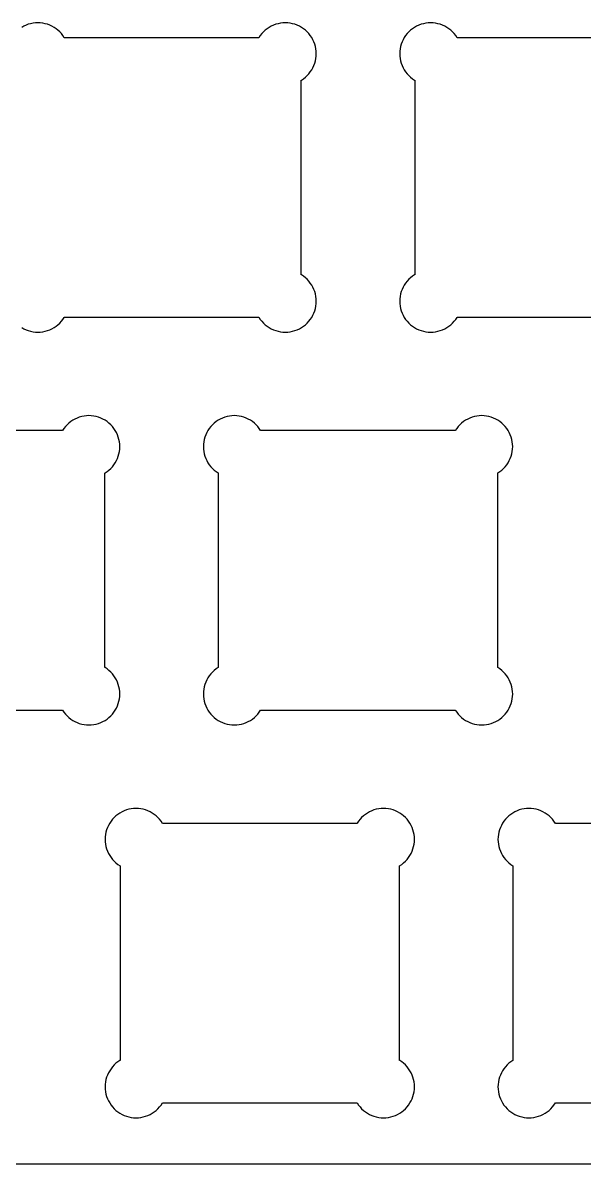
# Model space of a CAD drawing. Extents: x 0 to 305, y 0 to 115.
# Drawn here: x 188.8 to 216, y 0.2 to 55.6 of the extents above; entities that cross this region are included whole.
import ezdxf

# ---------------------------------------------------------------- set-up
doc = ezdxf.new("R2010")
doc.units = 0
doc.layers.get('0').update_dxf_attribs({"linetype": 'CONTINUOUS'})

msp = doc.modelspace()

# ---------------------------------------------------------------- linework, layer by layer
at = {"color": 0}
for p, q in [((188.824, 55.4232), (188.722, 55.3667)), ((188.932, 55.4743), (188.824, 55.4232)), ((189.042, 55.5142), (188.932, 55.4743)), ((189.156, 55.5459), (189.042, 55.5142)), ((189.271, 55.5681), (189.156, 55.5459)), ((189.388, 55.5833), (189.271, 55.5681)), ((189.507, 55.5872), (189.388, 55.5833)), ((189.624, 55.5833), (189.507, 55.5872)), ((189.741, 55.5681), (189.624, 55.5833)), ((189.857, 55.5459), (189.741, 55.5681)), ((189.969, 55.5142), (189.857, 55.5459)), ((190.08, 55.4743), (189.969, 55.5142)), ((190.187, 55.4232), (190.08, 55.4743)), ((190.29, 55.3667), (190.187, 55.4232)), ((190.389, 55.3007), (190.29, 55.3667)), ((200.722, 55.3667), (200.624, 55.3007)), ((200.824, 55.4232), (200.722, 55.3667)), ((200.932, 55.4743), (200.824, 55.4232)), ((201.042, 55.5142), (200.932, 55.4743)), ((201.156, 55.5459), (201.042, 55.5142)), ((201.271, 55.5681), (201.156, 55.5459)), ((201.388, 55.5833), (201.271, 55.5681)), ((201.506, 55.5872), (201.388, 55.5833)), ((201.623, 55.5833), (201.506, 55.5872)), ((201.741, 55.5681), (201.623, 55.5833)), ((201.856, 55.5459), (201.741, 55.5681)), ((201.97, 55.5142), (201.856, 55.5459)), ((202.08, 55.4743), (201.97, 55.5142)), ((202.187, 55.4232), (202.08, 55.4743)), ((202.291, 55.3667), (202.187, 55.4232)), ((202.388, 55.3007), (202.291, 55.3667)), ((207.772, 55.3667), (207.675, 55.3007)), ((207.874, 55.4232), (207.772, 55.3667)), ((207.982, 55.4743), (207.874, 55.4232)), ((208.092, 55.5142), (207.982, 55.4743)), ((208.206, 55.5459), (208.092, 55.5142)), ((208.321, 55.5681), (208.206, 55.5459)), ((208.438, 55.5833), (208.321, 55.5681)), ((208.557, 55.5872), (208.438, 55.5833)), ((208.674, 55.5833), (208.557, 55.5872)), ((208.791, 55.5681), (208.674, 55.5833)), ((208.907, 55.5459), (208.791, 55.5681)), ((209.019, 55.5142), (208.907, 55.5459)), ((209.13, 55.4743), (209.019, 55.5142)), ((209.237, 55.4232), (209.13, 55.4743)), ((209.34, 55.3667), (209.237, 55.4232)), ((209.439, 55.3007), (209.34, 55.3667)), ((190.479, 55.2277), (190.389, 55.3007)), ((190.567, 55.1476), (190.479, 55.2277)), ((190.647, 55.0623), (190.567, 55.1476)), ((190.719, 54.9684), (190.647, 55.0623)), ((190.789, 54.864), (190.719, 54.9684)), ((200.222, 54.864), (190.789, 54.864)), ((200.292, 54.9684), (200.222, 54.864)), ((200.365, 55.0623), (200.292, 54.9684)), ((200.445, 55.1476), (200.365, 55.0623)), ((200.532, 55.2277), (200.445, 55.1476)), ((200.624, 55.3007), (200.532, 55.2277)), ((202.479, 55.2277), (202.388, 55.3007)), ((202.567, 55.1476), (202.479, 55.2277)), ((202.648, 55.0623), (202.567, 55.1476)), ((202.719, 54.9684), (202.648, 55.0623)), ((202.785, 54.8707), (202.719, 54.9684)), ((202.842, 54.7688), (202.785, 54.8707)), ((207.276, 54.8707), (207.218, 54.7688)), ((207.342, 54.9684), (207.276, 54.8707)), ((207.415, 55.0623), (207.342, 54.9684)), ((207.495, 55.1476), (207.415, 55.0623)), ((207.582, 55.2277), (207.495, 55.1476)), ((207.675, 55.3007), (207.582, 55.2277)), ((209.529, 55.2277), (209.439, 55.3007)), ((209.617, 55.1476), (209.529, 55.2277)), ((209.697, 55.0623), (209.617, 55.1476)), ((209.769, 54.9684), (209.697, 55.0623)), ((209.839, 54.864), (209.769, 54.9684)), ((219.272, 54.864), (209.839, 54.864)), ((202.891, 54.6612), (202.842, 54.7688)), ((202.933, 54.5511), (202.891, 54.6612)), ((202.964, 54.4382), (202.933, 54.5511)), ((202.987, 54.3221), (202.964, 54.4382)), ((203.002, 54.205), (202.987, 54.3221)), ((207.073, 54.3221), (207.061, 54.205)), ((207.097, 54.4382), (207.073, 54.3221)), ((207.129, 54.5511), (207.097, 54.4382)), ((207.17, 54.6612), (207.129, 54.5511)), ((207.218, 54.7688), (207.17, 54.6612)), ((202.933, 53.6236), (202.964, 53.7365)), ((202.964, 53.7365), (202.987, 53.8522)), ((202.987, 53.8522), (203.002, 53.9694)), ((203.006, 54.0879), (203.002, 54.205)), ((203.002, 53.9694), (203.006, 54.0879)), ((207.061, 54.205), (207.056, 54.0879)), ((207.056, 54.0879), (207.061, 53.9694)), ((207.061, 53.9694), (207.073, 53.8522)), ((207.073, 53.8522), (207.097, 53.7365)), ((207.097, 53.7365), (207.129, 53.6236)), ((202.648, 53.1125), (202.719, 53.2059)), ((202.719, 53.2059), (202.785, 53.304)), ((202.785, 53.304), (202.842, 53.4074)), ((202.842, 53.4074), (202.891, 53.5132)), ((202.891, 53.5132), (202.933, 53.6236)), ((207.129, 53.6236), (207.17, 53.5132)), ((207.17, 53.5132), (207.218, 53.4074)), ((207.218, 53.4074), (207.276, 53.304)), ((207.276, 53.304), (207.342, 53.2059)), ((207.342, 53.2059), (207.415, 53.1125)), ((202.281, 52.8038), (202.291, 52.8091)), ((202.281, 43.3709), (202.281, 52.8038)), ((202.291, 52.8091), (202.388, 52.874)), ((202.388, 52.874), (202.479, 52.947)), ((202.479, 52.947), (202.567, 53.0271)), ((202.567, 53.0271), (202.648, 53.1125)), ((207.415, 53.1125), (207.495, 53.0271)), ((207.495, 53.0271), (207.582, 52.947)), ((207.582, 52.947), (207.675, 52.874)), ((207.675, 52.874), (207.772, 52.8091)), ((207.772, 52.8091), (207.78, 52.8038)), ((207.78, 52.8038), (207.78, 43.3709)), ((202.291, 43.367), (202.281, 43.3709)), ((202.388, 43.3006), (202.291, 43.367)), ((202.479, 43.2276), (202.388, 43.3006)), ((202.567, 43.1479), (202.479, 43.2276)), ((207.582, 43.2276), (207.495, 43.1479)), ((207.675, 43.3006), (207.582, 43.2276)), ((207.772, 43.367), (207.675, 43.3006)), ((207.78, 43.3709), (207.772, 43.367)), ((202.648, 43.0622), (202.567, 43.1479)), ((202.719, 42.9687), (202.648, 43.0622)), ((202.785, 42.8706), (202.719, 42.9687)), ((202.842, 42.7687), (202.785, 42.8706)), ((202.891, 42.6614), (202.842, 42.7687)), ((202.933, 42.551), (202.891, 42.6614)), ((207.17, 42.6614), (207.129, 42.551)), ((207.218, 42.7687), (207.17, 42.6614)), ((207.276, 42.8706), (207.218, 42.7687)), ((207.342, 42.9687), (207.276, 42.8706)), ((207.415, 43.0622), (207.342, 42.9687)), ((207.495, 43.1479), (207.415, 43.0622)), ((202.964, 42.4381), (202.933, 42.551)), ((202.987, 42.3224), (202.964, 42.4381)), ((203.002, 42.2053), (202.987, 42.3224)), ((203.006, 42.0882), (203.002, 42.2053)), ((203.002, 41.9696), (203.006, 42.0882)), ((207.061, 42.2053), (207.056, 42.0882)), ((207.056, 42.0882), (207.061, 41.9696)), ((207.073, 42.3224), (207.061, 42.2053)), ((207.097, 42.4381), (207.073, 42.3224)), ((207.129, 42.551), (207.097, 42.4381)), ((202.842, 41.4073), (202.891, 41.5135)), ((202.891, 41.5135), (202.933, 41.6235)), ((202.933, 41.6235), (202.964, 41.7368)), ((202.964, 41.7368), (202.987, 41.8525)), ((202.987, 41.8525), (203.002, 41.9696)), ((207.061, 41.9696), (207.073, 41.8525)), ((207.073, 41.8525), (207.097, 41.7368)), ((207.097, 41.7368), (207.129, 41.6235)), ((207.129, 41.6235), (207.17, 41.5135)), ((207.17, 41.5135), (207.218, 41.4073)), ((190.479, 40.9469), (190.567, 41.027)), ((190.567, 41.027), (190.647, 41.1124)), ((190.647, 41.1124), (190.719, 41.2062)), ((190.719, 41.2062), (190.785, 41.3039)), ((190.785, 41.3039), (190.789, 41.312)), ((190.789, 41.312), (200.222, 41.312)), ((200.222, 41.312), (200.292, 41.2062)), ((200.292, 41.2062), (200.365, 41.1124)), ((200.365, 41.1124), (200.445, 41.027)), ((200.445, 41.027), (200.532, 40.9469)), ((202.479, 40.9469), (202.567, 41.027)), ((202.567, 41.027), (202.648, 41.1124)), ((202.648, 41.1124), (202.719, 41.2062)), ((202.719, 41.2062), (202.785, 41.3039)), ((202.785, 41.3039), (202.842, 41.4073)), ((207.218, 41.4073), (207.276, 41.3039)), ((207.276, 41.3039), (207.342, 41.2062)), ((207.342, 41.2062), (207.415, 41.1124)), ((207.415, 41.1124), (207.495, 41.027)), ((207.495, 41.027), (207.582, 40.9469)), ((209.529, 40.9469), (209.617, 41.027)), ((209.617, 41.027), (209.697, 41.1124)), ((209.697, 41.1124), (209.769, 41.2062)), ((209.769, 41.2062), (209.835, 41.3039)), ((209.835, 41.3039), (209.839, 41.312)), ((209.839, 41.312), (219.272, 41.312)), ((188.722, 40.8093), (188.824, 40.7515)), ((188.824, 40.7515), (188.932, 40.7017)), ((188.932, 40.7017), (189.042, 40.6605)), ((189.042, 40.6605), (189.156, 40.6287)), ((189.156, 40.6287), (189.271, 40.6054)), ((189.271, 40.6054), (189.388, 40.5917)), ((189.388, 40.5917), (189.507, 40.5874)), ((189.507, 40.5874), (189.624, 40.5917)), ((189.624, 40.5917), (189.741, 40.6054)), ((189.741, 40.6054), (189.857, 40.6287)), ((189.857, 40.6287), (189.969, 40.6605)), ((189.969, 40.6605), (190.08, 40.7017)), ((190.08, 40.7017), (190.187, 40.7515)), ((190.187, 40.7515), (190.29, 40.8093)), ((190.29, 40.8093), (190.389, 40.8739)), ((190.389, 40.8739), (190.479, 40.9469)), ((200.532, 40.9469), (200.624, 40.8739)), ((200.624, 40.8739), (200.722, 40.8093)), ((200.722, 40.8093), (200.824, 40.7515)), ((200.824, 40.7515), (200.932, 40.7017)), ((200.932, 40.7017), (201.042, 40.6605)), ((201.042, 40.6605), (201.156, 40.6287)), ((201.156, 40.6287), (201.271, 40.6054)), ((201.271, 40.6054), (201.388, 40.5917)), ((201.388, 40.5917), (201.506, 40.5874)), ((201.506, 40.5874), (201.623, 40.5917)), ((201.623, 40.5917), (201.741, 40.6054)), ((201.741, 40.6054), (201.856, 40.6287)), ((201.856, 40.6287), (201.97, 40.6605)), ((201.97, 40.6605), (202.08, 40.7017)), ((202.08, 40.7017), (202.187, 40.7515)), ((202.187, 40.7515), (202.291, 40.8093)), ((202.291, 40.8093), (202.388, 40.8739)), ((202.388, 40.8739), (202.479, 40.9469)), ((207.582, 40.9469), (207.675, 40.8739)), ((207.675, 40.8739), (207.772, 40.8093)), ((207.772, 40.8093), (207.874, 40.7515)), ((207.874, 40.7515), (207.982, 40.7017)), ((207.982, 40.7017), (208.092, 40.6605)), ((208.092, 40.6605), (208.206, 40.6287)), ((208.206, 40.6287), (208.321, 40.6054)), ((208.321, 40.6054), (208.438, 40.5917)), ((208.438, 40.5917), (208.557, 40.5874)), ((208.557, 40.5874), (208.674, 40.5917)), ((208.674, 40.5917), (208.791, 40.6054)), ((208.791, 40.6054), (208.907, 40.6287)), ((208.907, 40.6287), (209.019, 40.6605)), ((209.019, 40.6605), (209.13, 40.7017)), ((209.13, 40.7017), (209.237, 40.7515)), ((209.237, 40.7515), (209.34, 40.8093)), ((209.34, 40.8093), (209.439, 40.8739)), ((209.439, 40.8739), (209.529, 40.9469)), ((191.863, 36.5333), (191.746, 36.5181)), ((191.981, 36.5372), (191.863, 36.5333)), ((192.098, 36.5333), (191.981, 36.5372)), ((192.216, 36.5181), (192.098, 36.5333)), ((198.913, 36.5333), (198.796, 36.5181)), ((199.032, 36.5372), (198.913, 36.5333)), ((199.149, 36.5333), (199.032, 36.5372)), ((199.266, 36.5181), (199.149, 36.5333)), ((210.913, 36.5333), (210.796, 36.5181)), ((211.031, 36.5372), (210.913, 36.5333)), ((211.148, 36.5333), (211.031, 36.5372)), ((211.266, 36.5181), (211.148, 36.5333)), ((190.84, 36.0123), (190.767, 35.9184)), ((190.92, 36.0976), (190.84, 36.0123)), ((191.007, 36.1777), (190.92, 36.0976)), ((191.099, 36.2507), (191.007, 36.1777)), ((191.197, 36.3167), (191.099, 36.2507)), ((191.299, 36.3732), (191.197, 36.3167)), ((191.407, 36.4229), (191.299, 36.3732)), ((191.517, 36.4642), (191.407, 36.4229)), ((191.631, 36.4959), (191.517, 36.4642)), ((191.746, 36.5181), (191.631, 36.4959)), ((192.331, 36.4959), (192.216, 36.5181)), ((192.445, 36.4642), (192.331, 36.4959)), ((192.555, 36.4229), (192.445, 36.4642)), ((192.662, 36.3732), (192.555, 36.4229)), ((192.766, 36.3167), (192.662, 36.3732)), ((192.863, 36.2507), (192.766, 36.3167)), ((192.954, 36.1777), (192.863, 36.2507)), ((193.042, 36.0976), (192.954, 36.1777)), ((193.123, 36.0123), (193.042, 36.0976)), ((193.194, 35.9184), (193.123, 36.0123)), ((197.89, 36.0123), (197.817, 35.9184)), ((197.97, 36.0976), (197.89, 36.0123)), ((198.057, 36.1777), (197.97, 36.0976)), ((198.15, 36.2507), (198.057, 36.1777)), ((198.247, 36.3167), (198.15, 36.2507)), ((198.349, 36.3732), (198.247, 36.3167)), ((198.457, 36.4229), (198.349, 36.3732)), ((198.567, 36.4642), (198.457, 36.4229)), ((198.681, 36.4959), (198.567, 36.4642)), ((198.796, 36.5181), (198.681, 36.4959)), ((199.382, 36.4959), (199.266, 36.5181)), ((199.494, 36.4642), (199.382, 36.4959)), ((199.605, 36.4229), (199.494, 36.4642)), ((199.712, 36.3732), (199.605, 36.4229)), ((199.815, 36.3167), (199.712, 36.3732)), ((199.914, 36.2507), (199.815, 36.3167)), ((200.004, 36.1777), (199.914, 36.2507)), ((200.092, 36.0976), (200.004, 36.1777)), ((200.172, 36.0123), (200.092, 36.0976)), ((200.244, 35.9184), (200.172, 36.0123)), ((209.89, 36.0123), (209.817, 35.9184)), ((209.97, 36.0976), (209.89, 36.0123)), ((210.057, 36.1777), (209.97, 36.0976)), ((210.149, 36.2507), (210.057, 36.1777)), ((210.247, 36.3167), (210.149, 36.2507)), ((210.349, 36.3732), (210.247, 36.3167)), ((210.457, 36.4229), (210.349, 36.3732)), ((210.567, 36.4642), (210.457, 36.4229)), ((210.681, 36.4959), (210.567, 36.4642)), ((210.796, 36.5181), (210.681, 36.4959)), ((211.381, 36.4959), (211.266, 36.5181)), ((211.495, 36.4642), (211.381, 36.4959)), ((211.605, 36.4229), (211.495, 36.4642)), ((211.712, 36.3732), (211.605, 36.4229)), ((211.816, 36.3167), (211.712, 36.3732)), ((211.913, 36.2507), (211.816, 36.3167)), ((212.004, 36.1777), (211.913, 36.2507)), ((212.092, 36.0976), (212.004, 36.1777)), ((212.173, 36.0123), (212.092, 36.0976)), ((212.244, 35.9184), (212.173, 36.0123)), ((190.697, 35.8126), (181.264, 35.8126)), ((190.767, 35.9184), (190.697, 35.8126)), ((193.26, 35.8207), (193.194, 35.9184)), ((193.317, 35.7188), (193.26, 35.8207)), ((193.366, 35.6112), (193.317, 35.7188)), ((193.408, 35.5011), (193.366, 35.6112)), ((193.439, 35.3882), (193.408, 35.5011)), ((197.604, 35.5011), (197.572, 35.3882)), ((197.645, 35.6112), (197.604, 35.5011)), ((197.693, 35.7188), (197.645, 35.6112)), ((197.751, 35.8207), (197.693, 35.7188)), ((197.817, 35.9184), (197.751, 35.8207)), ((200.31, 35.8207), (200.244, 35.9184)), ((200.314, 35.8126), (200.31, 35.8207)), ((209.747, 35.8126), (200.314, 35.8126)), ((209.817, 35.9184), (209.747, 35.8126)), ((212.31, 35.8207), (212.244, 35.9184)), ((212.367, 35.7188), (212.31, 35.8207)), ((212.416, 35.6112), (212.367, 35.7188)), ((212.458, 35.5011), (212.416, 35.6112)), ((212.489, 35.3882), (212.458, 35.5011)), ((193.462, 35.2723), (193.439, 35.3882)), ((193.477, 35.1551), (193.462, 35.2723)), ((193.462, 34.8023), (193.477, 34.9195)), ((193.481, 35.038), (193.477, 35.1551)), ((193.477, 34.9195), (193.481, 35.038)), ((197.536, 35.1551), (197.531, 35.038)), ((197.531, 35.038), (197.536, 34.9195)), ((197.548, 35.2723), (197.536, 35.1551)), ((197.536, 34.9195), (197.548, 34.8023)), ((197.572, 35.3882), (197.548, 35.2723)), ((212.512, 35.2723), (212.489, 35.3882)), ((212.527, 35.1551), (212.512, 35.2723)), ((212.512, 34.8023), (212.527, 34.9195)), ((212.531, 35.038), (212.527, 35.1551)), ((212.527, 34.9195), (212.531, 35.038)), ((193.26, 34.2539), (193.317, 34.3572)), ((193.317, 34.3572), (193.366, 34.4634)), ((193.366, 34.4634), (193.408, 34.5736)), ((193.408, 34.5736), (193.439, 34.6866)), ((193.439, 34.6866), (193.462, 34.8023)), ((197.548, 34.8023), (197.572, 34.6866)), ((197.572, 34.6866), (197.604, 34.5736)), ((197.604, 34.5736), (197.645, 34.4634)), ((197.645, 34.4634), (197.693, 34.3572)), ((197.693, 34.3572), (197.751, 34.2539)), ((212.31, 34.2539), (212.367, 34.3572)), ((212.367, 34.3572), (212.416, 34.4634)), ((212.416, 34.4634), (212.458, 34.5736)), ((212.458, 34.5736), (212.489, 34.6866)), ((212.489, 34.6866), (212.512, 34.8023)), ((192.766, 33.7592), (192.863, 33.8239)), ((192.863, 33.8239), (192.954, 33.897)), ((192.954, 33.897), (193.042, 33.9769)), ((193.042, 33.9769), (193.123, 34.0624)), ((193.123, 34.0624), (193.194, 34.156)), ((193.194, 34.156), (193.26, 34.2539)), ((197.751, 34.2539), (197.817, 34.156)), ((197.817, 34.156), (197.89, 34.0624)), ((197.89, 34.0624), (197.97, 33.9769)), ((197.97, 33.9769), (198.057, 33.897)), ((198.057, 33.897), (198.15, 33.8239)), ((198.15, 33.8239), (198.247, 33.7592)), ((211.816, 33.7592), (211.913, 33.8239)), ((211.913, 33.8239), (212.004, 33.897)), ((212.004, 33.897), (212.092, 33.9769)), ((212.092, 33.9769), (212.173, 34.0624)), ((212.173, 34.0624), (212.244, 34.156)), ((212.244, 34.156), (212.31, 34.2539)), ((192.756, 33.7537), (192.766, 33.7592)), ((192.756, 24.321), (192.756, 33.7537)), ((198.247, 33.7592), (198.255, 33.7537)), ((198.255, 33.7537), (198.255, 24.321)), ((211.806, 33.7537), (211.816, 33.7592)), ((211.806, 24.321), (211.806, 33.7537)), ((192.766, 24.3169), (192.756, 24.321)), ((192.863, 24.2507), (192.766, 24.3169)), ((192.954, 24.1777), (192.863, 24.2507)), ((193.042, 24.0978), (192.954, 24.1777)), ((193.123, 24.0123), (193.042, 24.0978)), ((193.194, 23.9186), (193.123, 24.0123)), ((193.26, 23.8208), (193.194, 23.9186)), ((193.317, 23.7188), (193.26, 23.8208)), ((197.751, 23.8208), (197.693, 23.7188)), ((197.817, 23.9186), (197.751, 23.8208)), ((197.89, 24.0123), (197.817, 23.9186)), ((197.97, 24.0978), (197.89, 24.0123)), ((198.057, 24.1777), (197.97, 24.0978)), ((198.15, 24.2507), (198.057, 24.1777)), ((198.247, 24.3169), (198.15, 24.2507)), ((198.255, 24.321), (198.247, 24.3169)), ((211.816, 24.3169), (211.806, 24.321)), ((211.913, 24.2507), (211.816, 24.3169)), ((212.004, 24.1777), (211.913, 24.2507)), ((212.092, 24.0978), (212.004, 24.1777)), ((212.173, 24.0123), (212.092, 24.0978)), ((212.244, 23.9186), (212.173, 24.0123)), ((212.31, 23.8208), (212.244, 23.9186)), ((212.367, 23.7188), (212.31, 23.8208)), ((193.366, 23.6113), (193.317, 23.7188)), ((193.408, 23.5011), (193.366, 23.6113)), ((193.439, 23.3881), (193.408, 23.5011)), ((193.462, 23.2723), (193.439, 23.3881)), ((193.477, 23.1552), (193.462, 23.2723)), ((197.548, 23.2723), (197.536, 23.1552)), ((197.572, 23.3881), (197.548, 23.2723)), ((197.604, 23.5011), (197.572, 23.3881)), ((197.645, 23.6113), (197.604, 23.5011)), ((197.693, 23.7188), (197.645, 23.6113)), ((212.416, 23.6113), (212.367, 23.7188)), ((212.458, 23.5011), (212.416, 23.6113)), ((212.489, 23.3881), (212.458, 23.5011)), ((212.512, 23.2723), (212.489, 23.3881)), ((212.527, 23.1552), (212.512, 23.2723)), ((193.439, 22.6866), (193.462, 22.8024)), ((193.462, 22.8024), (193.477, 22.9196)), ((193.481, 23.038), (193.477, 23.1552)), ((193.477, 22.9196), (193.481, 23.038)), ((197.536, 23.1552), (197.531, 23.038)), ((197.531, 23.038), (197.536, 22.9196)), ((197.536, 22.9196), (197.548, 22.8024)), ((197.548, 22.8024), (197.572, 22.6866)), ((212.489, 22.6866), (212.512, 22.8024)), ((212.512, 22.8024), (212.527, 22.9196)), ((212.531, 23.038), (212.527, 23.1552)), ((212.527, 22.9196), (212.531, 23.038)), ((181.264, 22.2622), (190.697, 22.2622)), ((190.697, 22.2622), (190.767, 22.1561)), ((190.767, 22.1561), (190.84, 22.0624)), ((193.123, 22.0624), (193.194, 22.1561)), ((193.194, 22.1561), (193.26, 22.2539)), ((193.26, 22.2539), (193.317, 22.3573)), ((193.317, 22.3573), (193.366, 22.4634)), ((193.366, 22.4634), (193.408, 22.5737)), ((193.408, 22.5737), (193.439, 22.6866)), ((197.572, 22.6866), (197.604, 22.5737)), ((197.604, 22.5737), (197.645, 22.4634)), ((197.645, 22.4634), (197.693, 22.3573)), ((197.693, 22.3573), (197.751, 22.2539)), ((197.751, 22.2539), (197.817, 22.1561)), ((197.817, 22.1561), (197.89, 22.0624)), ((200.172, 22.0624), (200.244, 22.1561)), ((200.244, 22.1561), (200.31, 22.2539)), ((200.31, 22.2539), (200.314, 22.2622)), ((200.314, 22.2622), (209.747, 22.2622)), ((209.747, 22.2622), (209.817, 22.1561)), ((209.817, 22.1561), (209.89, 22.0624)), ((212.173, 22.0624), (212.244, 22.1561)), ((212.244, 22.1561), (212.31, 22.2539)), ((212.31, 22.2539), (212.367, 22.3573)), ((212.367, 22.3573), (212.416, 22.4634)), ((212.416, 22.4634), (212.458, 22.5737)), ((212.458, 22.5737), (212.489, 22.6866)), ((190.84, 22.0624), (190.92, 21.977)), ((190.92, 21.977), (191.007, 21.897)), ((191.007, 21.897), (191.099, 21.824)), ((191.099, 21.824), (191.197, 21.7592)), ((191.197, 21.7592), (191.299, 21.7013)), ((191.299, 21.7013), (191.407, 21.6517)), ((191.407, 21.6517), (191.517, 21.6104)), ((191.517, 21.6104), (191.631, 21.5787)), ((192.331, 21.5787), (192.445, 21.6104)), ((192.445, 21.6104), (192.555, 21.6517)), ((192.555, 21.6517), (192.662, 21.7013)), ((192.662, 21.7013), (192.766, 21.7592)), ((192.766, 21.7592), (192.863, 21.824)), ((192.863, 21.824), (192.954, 21.897)), ((192.954, 21.897), (193.042, 21.977)), ((193.042, 21.977), (193.123, 22.0624)), ((197.89, 22.0624), (197.97, 21.977)), ((197.97, 21.977), (198.057, 21.897)), ((198.057, 21.897), (198.15, 21.824)), ((198.15, 21.824), (198.247, 21.7592)), ((198.247, 21.7592), (198.349, 21.7013)), ((198.349, 21.7013), (198.457, 21.6517)), ((198.457, 21.6517), (198.567, 21.6104)), ((198.567, 21.6104), (198.681, 21.5787)), ((199.382, 21.5787), (199.494, 21.6104)), ((199.494, 21.6104), (199.605, 21.6517)), ((199.605, 21.6517), (199.712, 21.7013)), ((199.712, 21.7013), (199.815, 21.7592)), ((199.815, 21.7592), (199.914, 21.824)), ((199.914, 21.824), (200.004, 21.897)), ((200.004, 21.897), (200.092, 21.977)), ((200.092, 21.977), (200.172, 22.0624)), ((209.89, 22.0624), (209.97, 21.977)), ((209.97, 21.977), (210.057, 21.897)), ((210.057, 21.897), (210.149, 21.824)), ((210.149, 21.824), (210.247, 21.7592)), ((210.247, 21.7592), (210.349, 21.7013)), ((210.349, 21.7013), (210.457, 21.6517)), ((210.457, 21.6517), (210.567, 21.6104)), ((210.567, 21.6104), (210.681, 21.5787)), ((211.381, 21.5787), (211.495, 21.6104)), ((211.495, 21.6104), (211.605, 21.6517)), ((211.605, 21.6517), (211.712, 21.7013)), ((211.712, 21.7013), (211.816, 21.7592)), ((211.816, 21.7592), (211.913, 21.824)), ((211.913, 21.824), (212.004, 21.897)), ((212.004, 21.897), (212.092, 21.977)), ((212.092, 21.977), (212.173, 22.0624)), ((191.631, 21.5787), (191.746, 21.5553)), ((191.746, 21.5553), (191.863, 21.5415)), ((191.863, 21.5415), (191.981, 21.5374)), ((191.981, 21.5374), (192.098, 21.5415)), ((192.098, 21.5415), (192.216, 21.5553)), ((192.216, 21.5553), (192.331, 21.5787)), ((198.681, 21.5787), (198.796, 21.5553)), ((198.796, 21.5553), (198.913, 21.5415)), ((198.913, 21.5415), (199.032, 21.5374)), ((199.032, 21.5374), (199.149, 21.5415)), ((199.149, 21.5415), (199.266, 21.5553)), ((199.266, 21.5553), (199.382, 21.5787)), ((210.681, 21.5787), (210.796, 21.5553)), ((210.796, 21.5553), (210.913, 21.5415)), ((210.913, 21.5415), (211.031, 21.5374)), ((211.031, 21.5374), (211.148, 21.5415)), ((211.148, 21.5415), (211.266, 21.5553)), ((211.266, 21.5553), (211.381, 21.5787)), ((193.387, 17.2007), (193.293, 17.1276)), ((193.485, 17.2668), (193.387, 17.2007)), ((193.587, 17.3233), (193.485, 17.2668)), ((193.694, 17.3729), (193.587, 17.3233)), ((193.804, 17.4143), (193.694, 17.3729)), ((193.918, 17.446), (193.804, 17.4143)), ((194.033, 17.468), (193.918, 17.446)), ((194.151, 17.4832), (194.033, 17.468)), ((194.268, 17.4873), (194.151, 17.4832)), ((194.386, 17.4832), (194.268, 17.4873)), ((194.503, 17.468), (194.386, 17.4832)), ((194.619, 17.446), (194.503, 17.468)), ((194.732, 17.4143), (194.619, 17.446)), ((194.842, 17.3729), (194.732, 17.4143)), ((194.948, 17.3233), (194.842, 17.3729)), ((195.052, 17.2668), (194.948, 17.3233)), ((195.15, 17.2007), (195.052, 17.2668)), ((195.243, 17.1276), (195.15, 17.2007)), ((205.387, 17.2007), (205.293, 17.1276)), ((205.485, 17.2668), (205.387, 17.2007)), ((205.587, 17.3233), (205.485, 17.2668)), ((205.694, 17.3729), (205.587, 17.3233)), ((205.805, 17.4143), (205.694, 17.3729)), ((205.917, 17.446), (205.805, 17.4143)), ((206.033, 17.468), (205.917, 17.446)), ((206.15, 17.4832), (206.033, 17.468)), ((206.267, 17.4873), (206.15, 17.4832)), ((206.386, 17.4832), (206.267, 17.4873)), ((206.503, 17.468), (206.386, 17.4832)), ((206.619, 17.446), (206.503, 17.468)), ((206.732, 17.4143), (206.619, 17.446)), ((206.842, 17.3729), (206.732, 17.4143)), ((206.948, 17.3233), (206.842, 17.3729)), ((207.052, 17.2668), (206.948, 17.3233)), ((207.149, 17.2007), (207.052, 17.2668)), ((207.243, 17.1276), (207.149, 17.2007)), ((212.437, 17.2007), (212.343, 17.1276)), ((212.535, 17.2668), (212.437, 17.2007)), ((212.637, 17.3233), (212.535, 17.2668)), ((212.744, 17.3729), (212.637, 17.3233)), ((212.854, 17.4143), (212.744, 17.3729)), ((212.968, 17.446), (212.854, 17.4143)), ((213.083, 17.468), (212.968, 17.446)), ((213.201, 17.4832), (213.083, 17.468)), ((213.318, 17.4873), (213.201, 17.4832)), ((213.436, 17.4832), (213.318, 17.4873)), ((213.553, 17.468), (213.436, 17.4832)), ((213.669, 17.446), (213.553, 17.468)), ((213.782, 17.4143), (213.669, 17.446)), ((213.892, 17.3729), (213.782, 17.4143)), ((213.998, 17.3233), (213.892, 17.3729)), ((214.102, 17.2668), (213.998, 17.3233)), ((214.2, 17.2007), (214.102, 17.2668)), ((214.293, 17.1276), (214.2, 17.2007)), ((192.932, 16.6688), (192.883, 16.5613)), ((192.989, 16.7707), (192.932, 16.6688)), ((193.055, 16.8686), (192.989, 16.7707)), ((193.128, 16.9623), (193.055, 16.8686)), ((193.208, 17.0477), (193.128, 16.9623)), ((193.293, 17.1276), (193.208, 17.0477)), ((195.329, 17.0477), (195.243, 17.1276)), ((195.409, 16.9623), (195.329, 17.0477)), ((195.482, 16.8686), (195.409, 16.9623)), ((195.552, 16.7624), (195.482, 16.8686)), ((204.985, 16.7624), (195.552, 16.7624)), ((204.989, 16.7707), (204.985, 16.7624)), ((205.055, 16.8686), (204.989, 16.7707)), ((205.128, 16.9623), (205.055, 16.8686)), ((205.208, 17.0477), (205.128, 16.9623)), ((205.293, 17.1276), (205.208, 17.0477)), ((207.329, 17.0477), (207.243, 17.1276)), ((207.409, 16.9623), (207.329, 17.0477)), ((207.482, 16.8686), (207.409, 16.9623)), ((207.546, 16.7707), (207.482, 16.8686)), ((207.605, 16.6688), (207.546, 16.7707)), ((207.654, 16.5613), (207.605, 16.6688)), ((211.982, 16.6688), (211.933, 16.5613)), ((212.039, 16.7707), (211.982, 16.6688)), ((212.105, 16.8686), (212.039, 16.7707)), ((212.178, 16.9623), (212.105, 16.8686)), ((212.258, 17.0477), (212.178, 16.9623)), ((212.343, 17.1276), (212.258, 17.0477)), ((214.379, 17.0477), (214.293, 17.1276)), ((214.459, 16.9623), (214.379, 17.0477)), ((214.532, 16.8686), (214.459, 16.9623)), ((214.602, 16.7624), (214.532, 16.8686)), ((224.035, 16.7624), (214.602, 16.7624)), ((192.772, 16.1051), (192.768, 15.988)), ((192.787, 16.2223), (192.772, 16.1051)), ((192.81, 16.338), (192.787, 16.2223)), ((192.841, 16.451), (192.81, 16.338)), ((192.883, 16.5613), (192.841, 16.451)), ((207.695, 16.451), (207.654, 16.5613)), ((207.727, 16.338), (207.695, 16.451)), ((207.75, 16.2223), (207.727, 16.338)), ((207.764, 16.1051), (207.75, 16.2223)), ((207.768, 15.988), (207.764, 16.1051)), ((211.822, 16.1051), (211.818, 15.988)), ((211.837, 16.2223), (211.822, 16.1051)), ((211.86, 16.338), (211.837, 16.2223)), ((211.891, 16.451), (211.86, 16.338)), ((211.933, 16.5613), (211.891, 16.451)), ((192.768, 15.988), (192.772, 15.8695)), ((192.772, 15.8695), (192.787, 15.7523)), ((192.787, 15.7523), (192.81, 15.6366)), ((192.81, 15.6366), (192.841, 15.5236)), ((192.841, 15.5236), (192.883, 15.4134)), ((207.654, 15.4134), (207.695, 15.5236)), ((207.695, 15.5236), (207.727, 15.6366)), ((207.727, 15.6366), (207.75, 15.7523)), ((207.75, 15.7523), (207.764, 15.8695)), ((207.764, 15.8695), (207.768, 15.988)), ((211.818, 15.988), (211.822, 15.8695)), ((211.822, 15.8695), (211.837, 15.7523)), ((211.837, 15.7523), (211.86, 15.6366)), ((211.86, 15.6366), (211.891, 15.5236)), ((211.891, 15.5236), (211.933, 15.4134)), ((192.883, 15.4134), (192.932, 15.3072)), ((192.932, 15.3072), (192.989, 15.2039)), ((192.989, 15.2039), (193.055, 15.1061)), ((193.055, 15.1061), (193.128, 15.0124)), ((193.128, 15.0124), (193.208, 14.9269)), ((207.329, 14.9269), (207.409, 15.0124)), ((207.409, 15.0124), (207.482, 15.1061)), ((207.482, 15.1061), (207.546, 15.2039)), ((207.546, 15.2039), (207.605, 15.3072)), ((207.605, 15.3072), (207.654, 15.4134)), ((211.933, 15.4134), (211.982, 15.3072)), ((211.982, 15.3072), (212.039, 15.2039)), ((212.039, 15.2039), (212.105, 15.1061)), ((212.105, 15.1061), (212.178, 15.0124)), ((212.178, 15.0124), (212.258, 14.9269)), ((193.208, 14.9269), (193.293, 14.847)), ((193.293, 14.847), (193.387, 14.7739)), ((193.387, 14.7739), (193.493, 14.7037)), ((193.493, 14.7037), (193.493, 5.27099)), ((207.044, 14.7037), (207.149, 14.7739)), ((207.044, 5.27099), (207.044, 14.7037)), ((207.149, 14.7739), (207.243, 14.847)), ((207.243, 14.847), (207.329, 14.9269)), ((212.258, 14.9269), (212.343, 14.847)), ((212.343, 14.847), (212.437, 14.7739)), ((212.437, 14.7739), (212.543, 14.7037)), ((212.543, 14.7037), (212.543, 5.27099)), ((193.208, 5.04776), (193.128, 4.96231)), ((193.293, 5.1277), (193.208, 5.04776)), ((193.387, 5.20072), (193.293, 5.1277)), ((193.485, 5.26687), (193.387, 5.20072)), ((193.493, 5.27099), (193.485, 5.26687)), ((207.052, 5.26687), (207.044, 5.27099)), ((207.149, 5.20072), (207.052, 5.26687)), ((207.243, 5.1277), (207.149, 5.20072)), ((207.329, 5.04776), (207.243, 5.1277)), ((207.409, 4.96231), (207.329, 5.04776)), ((212.258, 5.04776), (212.178, 4.96231)), ((212.343, 5.1277), (212.258, 5.04776)), ((212.437, 5.20072), (212.343, 5.1277)), ((212.535, 5.26687), (212.437, 5.20072)), ((212.543, 5.27099), (212.535, 5.26687)), ((192.841, 4.45107), (192.81, 4.33807)), ((192.883, 4.56131), (192.841, 4.45107)), ((192.932, 4.6688), (192.883, 4.56131)), ((192.989, 4.77076), (192.932, 4.6688)), ((193.055, 4.86862), (192.989, 4.77076)), ((193.128, 4.96231), (193.055, 4.86862)), ((207.482, 4.86862), (207.409, 4.96231)), ((207.546, 4.77076), (207.482, 4.86862)), ((207.605, 4.6688), (207.546, 4.77076)), ((207.654, 4.56131), (207.605, 4.6688)), ((207.695, 4.45107), (207.654, 4.56131)), ((207.727, 4.33807), (207.695, 4.45107)), ((211.891, 4.45107), (211.86, 4.33807)), ((211.933, 4.56131), (211.891, 4.45107)), ((211.982, 4.6688), (211.933, 4.56131)), ((212.039, 4.77076), (211.982, 4.6688)), ((212.105, 4.86862), (212.039, 4.77076)), ((212.178, 4.96231), (212.105, 4.86862)), ((192.772, 4.10517), (192.768, 3.98805)), ((192.768, 3.98805), (192.772, 3.86955)), ((192.787, 4.22233), (192.772, 4.10517)), ((192.81, 4.33807), (192.787, 4.22233)), ((207.75, 4.22233), (207.727, 4.33807)), ((207.764, 4.10517), (207.75, 4.22233)), ((207.768, 3.98805), (207.764, 4.10517)), ((207.764, 3.86955), (207.768, 3.98805)), ((211.822, 4.10517), (211.818, 3.98805)), ((211.818, 3.98805), (211.822, 3.86955)), ((211.837, 4.22233), (211.822, 4.10517)), ((211.86, 4.33807), (211.837, 4.22233)), ((192.772, 3.86955), (192.787, 3.75239)), ((192.787, 3.75239), (192.81, 3.63665)), ((192.81, 3.63665), (192.841, 3.52364)), ((192.841, 3.52364), (192.883, 3.4134)), ((192.883, 3.4134), (192.932, 3.30729)), ((207.605, 3.30729), (207.654, 3.4134)), ((207.654, 3.4134), (207.695, 3.52364)), ((207.695, 3.52364), (207.727, 3.63665)), ((207.727, 3.63665), (207.75, 3.75239)), ((207.75, 3.75239), (207.764, 3.86955)), ((211.822, 3.86955), (211.837, 3.75239)), ((211.837, 3.75239), (211.86, 3.63665)), ((211.86, 3.63665), (211.891, 3.52364)), ((211.891, 3.52364), (211.933, 3.4134)), ((211.933, 3.4134), (211.982, 3.30729)), ((192.932, 3.30729), (192.989, 3.20394)), ((192.989, 3.20394), (193.055, 3.1061)), ((193.055, 3.1061), (193.128, 3.01239)), ((193.128, 3.01239), (193.208, 2.92695)), ((193.208, 2.92695), (193.293, 2.84703)), ((193.293, 2.84703), (193.387, 2.77399)), ((193.387, 2.77399), (193.485, 2.70922)), ((195.052, 2.70922), (195.15, 2.77399)), ((195.15, 2.77399), (195.243, 2.84703)), ((195.243, 2.84703), (195.329, 2.92695)), ((195.329, 2.92695), (195.409, 3.01239)), ((195.409, 3.01239), (195.482, 3.1061)), ((195.482, 3.1061), (195.552, 3.21221)), ((195.552, 3.21221), (204.985, 3.21221)), ((204.985, 3.21221), (204.989, 3.20394)), ((204.989, 3.20394), (205.055, 3.1061)), ((205.055, 3.1061), (205.128, 3.01239)), ((205.128, 3.01239), (205.208, 2.92695)), ((205.208, 2.92695), (205.293, 2.84703)), ((205.293, 2.84703), (205.387, 2.77399)), ((205.387, 2.77399), (205.485, 2.70922)), ((207.052, 2.70922), (207.149, 2.77399)), ((207.149, 2.77399), (207.243, 2.84703)), ((207.243, 2.84703), (207.329, 2.92695)), ((207.329, 2.92695), (207.409, 3.01239)), ((207.409, 3.01239), (207.482, 3.1061)), ((207.482, 3.1061), (207.546, 3.20394)), ((207.546, 3.20394), (207.605, 3.30729)), ((211.982, 3.30729), (212.039, 3.20394)), ((212.039, 3.20394), (212.105, 3.1061)), ((212.105, 3.1061), (212.178, 3.01239)), ((212.178, 3.01239), (212.258, 2.92695)), ((212.258, 2.92695), (212.343, 2.84703)), ((212.343, 2.84703), (212.437, 2.77399)), ((212.437, 2.77399), (212.535, 2.70922)), ((214.102, 2.70922), (214.2, 2.77399)), ((214.2, 2.77399), (214.293, 2.84703)), ((214.293, 2.84703), (214.379, 2.92695)), ((214.379, 2.92695), (214.459, 3.01239)), ((214.459, 3.01239), (214.532, 3.1061)), ((214.532, 3.1061), (214.602, 3.21221)), ((214.602, 3.21221), (224.035, 3.21221)), ((193.485, 2.70922), (193.587, 2.64997)), ((193.587, 2.64997), (193.694, 2.60174)), ((193.694, 2.60174), (193.804, 2.56039)), ((193.804, 2.56039), (193.918, 2.5287)), ((193.918, 2.5287), (194.033, 2.50527)), ((194.033, 2.50527), (194.151, 2.49149)), ((194.151, 2.49149), (194.268, 2.48736)), ((194.268, 2.48736), (194.386, 2.49149)), ((194.386, 2.49149), (194.503, 2.50527)), ((194.503, 2.50527), (194.619, 2.5287)), ((194.619, 2.5287), (194.732, 2.56039)), ((194.732, 2.56039), (194.842, 2.60174)), ((194.842, 2.60174), (194.948, 2.64997)), ((194.948, 2.64997), (195.052, 2.70922)), ((205.485, 2.70922), (205.587, 2.64997)), ((205.587, 2.64997), (205.694, 2.60174)), ((205.694, 2.60174), (205.805, 2.56039)), ((205.805, 2.56039), (205.917, 2.5287)), ((205.917, 2.5287), (206.033, 2.50527)), ((206.033, 2.50527), (206.15, 2.49149)), ((206.15, 2.49149), (206.267, 2.48736)), ((206.267, 2.48736), (206.386, 2.49149)), ((206.386, 2.49149), (206.503, 2.50527)), ((206.503, 2.50527), (206.619, 2.5287)), ((206.619, 2.5287), (206.732, 2.56039)), ((206.732, 2.56039), (206.842, 2.60174)), ((206.842, 2.60174), (206.948, 2.64997)), ((206.948, 2.64997), (207.052, 2.70922)), ((212.535, 2.70922), (212.637, 2.64997)), ((212.637, 2.64997), (212.744, 2.60174)), ((212.744, 2.60174), (212.854, 2.56039)), ((212.854, 2.56039), (212.968, 2.5287)), ((212.968, 2.5287), (213.083, 2.50527)), ((213.083, 2.50527), (213.201, 2.49149)), ((213.201, 2.49149), (213.318, 2.48736)), ((213.318, 2.48736), (213.436, 2.49149)), ((213.436, 2.49149), (213.553, 2.50527)), ((213.553, 2.50527), (213.669, 2.5287)), ((213.669, 2.5287), (213.782, 2.56039)), ((213.782, 2.56039), (213.892, 2.60174)), ((213.892, 2.60174), (213.998, 2.64997)), ((213.998, 2.64997), (214.102, 2.70922)), ((305.268, 0.23702), (0.01929, 0.23702))]:
    msp.add_line(p, q, dxfattribs=at)

doc.saveas('drawing.dxf')
